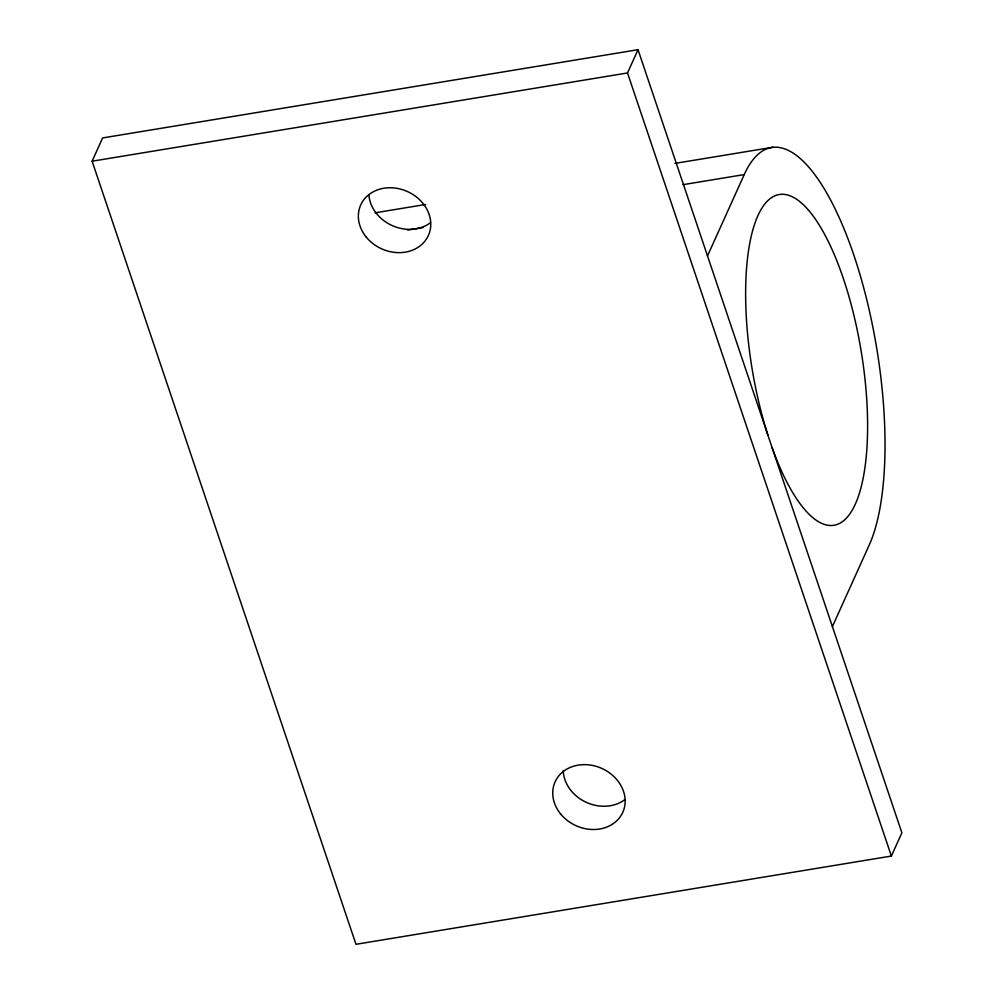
<?xml version="1.0" encoding="UTF-8"?>
<svg xmlns="http://www.w3.org/2000/svg" width="994" height="994" viewBox="0 0 994 994"><rect width="100%" height="100%" fill="white"/><g stroke="black" fill="none" stroke-linecap="round" stroke-linejoin="round"><path stroke-width="1.49" d="M92.119 161.202L102.618 137.942L638.024 49.7L901.881 832.798L891.382 856.058L355.976 944.3L92.119 161.202L627.512 72.96L638.024 49.7M707.504 255.918L744.233 174.584A215.363 70.972 80.6 0 1 853.908 255.321A215.363 70.972 80.6 0 1 869.129 545.246L832.4 626.58M375.173 212.803L425.643 204.478M674.988 163.389L772.897 147.249M407.689 230.049L422.984 227.527M683.04 184.673L744.233 174.584M627.512 72.96L891.382 856.058M767.815 434.925A167.626 55.242 80.6 0 1 783.781 194.327A167.626 55.242 80.6 0 1 867.253 442.044A167.626 55.242 80.6 0 1 772.089 447.573M430.501 222.681A37.113 31.41 24.3 0 1 392.021 225.501A37.113 31.41 24.3 0 1 368.898 194.65M624.891 799.561A37.113 31.41 24.3 0 1 585.864 802.133A37.113 31.41 24.3 0 1 563.238 770.499M560.492 813.8A37.113 31.41 24.3 0 0 622.567 812.781A37.113 31.41 24.3 0 0 583.764 764.634A37.113 31.41 24.3 0 0 560.492 813.8M366.103 236.92A37.113 31.41 24.3 0 0 428.19 235.901A37.113 31.41 24.3 0 0 389.387 187.754A37.113 31.41 24.3 0 0 366.103 236.92"/></g></svg>
